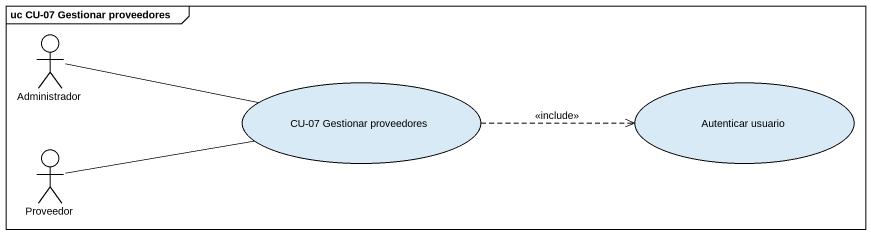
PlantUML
@startuml
mainframe uc CU-07 Gestionar proveedores
actor Administrador
usecase "CU-07 Gestionar proveedores" as CU_07_Gestionar_proveedores
usecase "Autenticar usuario" as Autenticar_usuario
actor Proveedor
Administrador -right- CU_07_Gestionar_proveedores
CU_07_Gestionar_proveedores .right.> Autenticar_usuario : <<include>>
Proveedor -right- CU_07_Gestionar_proveedores
@enduml
